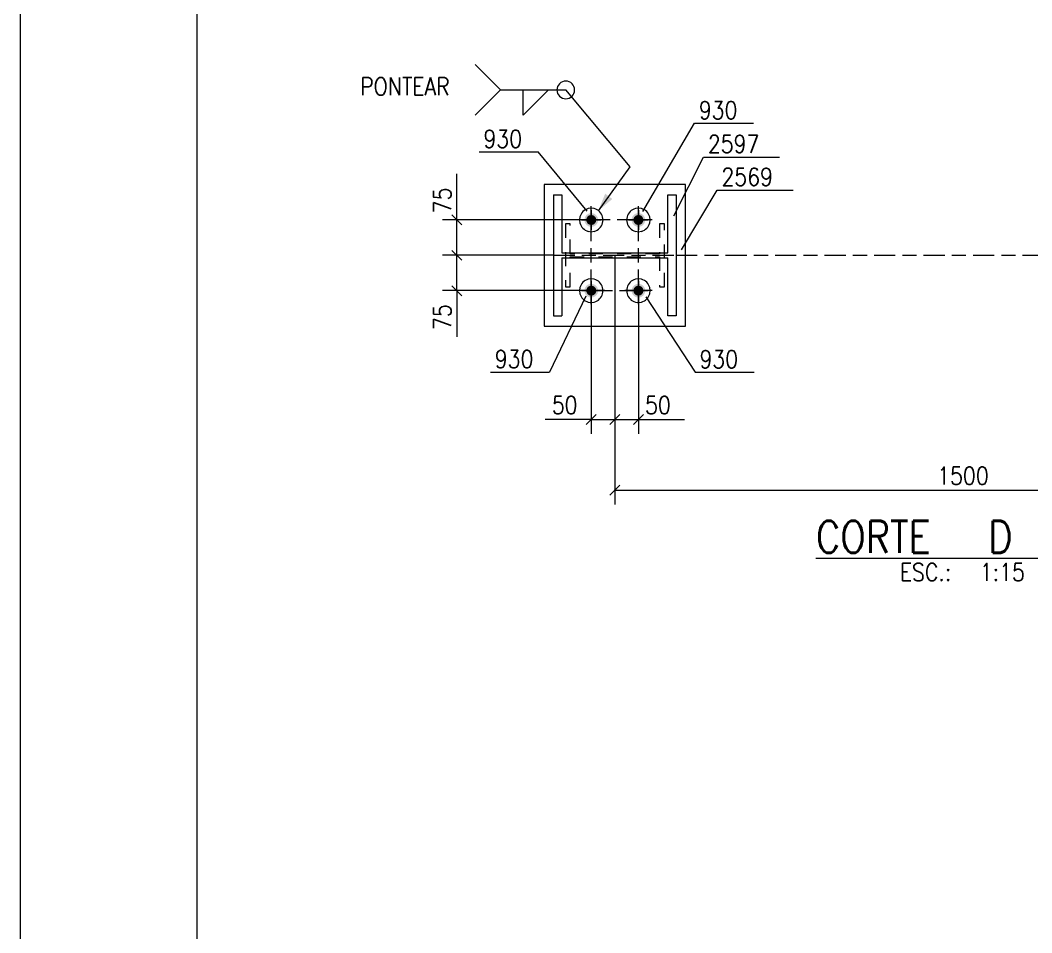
# Model space of a CAD drawing. Header units: millimetres. Extents: x 5 to 846, y 5 to 599.
# Drawn here: x 5 to 148.1, y 167 to 296.1 of the extents above; entities that cross this region are included whole.
import ezdxf

# ---------------------------------------------------------------- set-up
doc = ezdxf.new("R2010")
doc.units = ezdxf.units.MM
for name, pattern in [('XKITLINE00', [0]), ('XKITLINE02', [4, 2, -2]), ('XKITLINE06', [7, 3, -1, 2, -1])]:
    doc.linetypes.add(name, pattern=pattern)
for name, color, linetype, lineweight in [('Cota', 4, 'Continuous', 0), ('Marca da peça', 2, 'Continuous', 0), ('Objeto gráfico', 3, 'Continuous', 0), ('Outro tipo de objeto', 7, 'Continuous', 0), ('Parafuso', 3, 'Continuous', 0), ('Peça', 2, 'Continuous', 0), ('Solda', 1, 'Continuous', 0)]:
    doc.layers.add(name, color=color, linetype=linetype, lineweight=lineweight)
doc.styles.add('ROMANS', font='ROMANS__.TTF')
doc.styles.add('SIMPLEX', font='SIMPLEX_.TTF')

msp = doc.modelspace()

# ---------------------------------------------------------------- hatches: boundary and pattern name
at = {"layer": 'Parafuso'}
for points in [[(85.78, 266.85), (85.76, 266.85), (85.73, 266.85), (85.71, 266.85), (85.68, 266.86), (85.66, 266.86), (85.64, 266.86), (85.61, 266.87), (85.59, 266.87), (85.57, 266.88), (85.55, 266.89), (85.52, 266.89), (85.5, 266.9), (85.48, 266.91), (85.46, 266.91), (85.43, 266.92), (85.41, 266.93), (85.39, 266.94), (85.37, 266.95), (85.35, 266.96), (85.33, 266.98), (85.31, 266.99), (85.29, 267), (85.27, 267.01), (85.25, 267.03), (85.23, 267.04), (85.21, 267.05), (85.19, 267.07), (85.17, 267.08), (85.16, 267.1), (85.14, 267.12), (85.12, 267.13), (85.1, 267.15), (85.09, 267.17), (85.07, 267.18), (85.06, 267.2), (85.04, 267.22), (85.03, 267.24), (85.01, 267.26), (85, 267.28), (84.99, 267.3), (84.98, 267.32), (84.96, 267.34), (84.95, 267.36), (84.94, 267.38), (84.93, 267.4), (84.92, 267.42), (84.91, 267.45), (84.9, 267.47), (84.89, 267.49), (84.89, 267.51), (84.88, 267.54), (84.87, 267.56), (84.87, 267.58), (84.86, 267.6), (84.86, 267.63), (84.85, 267.65), (84.85, 267.67), (84.85, 267.7), (84.84, 267.72), (84.84, 267.74), (84.84, 267.77), (84.84, 267.79), (84.84, 267.82), (84.84, 267.84), (84.84, 267.86), (84.84, 267.89), (84.84, 267.91), (84.85, 267.93), (84.85, 267.96), (84.85, 267.98), (84.86, 268), (84.86, 268.03), (84.87, 268.05), (84.87, 268.07), (84.88, 268.1), (84.89, 268.12), (84.89, 268.14), (84.9, 268.16), (84.91, 268.18), (84.92, 268.21), (84.93, 268.23), (84.94, 268.25), (84.95, 268.27), (84.96, 268.29), (84.98, 268.31), (84.99, 268.33), (85, 268.35), (85.01, 268.37), (85.03, 268.39), (85.04, 268.41), (85.06, 268.43), (85.07, 268.45), (85.09, 268.46), (85.1, 268.48), (85.12, 268.5), (85.14, 268.51), (85.16, 268.53), (85.17, 268.55), (85.19, 268.56), (85.21, 268.58), (85.23, 268.59), (85.25, 268.6), (85.27, 268.62), (85.29, 268.63), (85.31, 268.64), (85.33, 268.65), (85.35, 268.67), (85.37, 268.68), (85.39, 268.69), (85.41, 268.7), (85.43, 268.71), (85.46, 268.72), (85.48, 268.72), (85.5, 268.73), (85.52, 268.74), (85.55, 268.75), (85.57, 268.75), (85.59, 268.76), (85.61, 268.76), (85.64, 268.77), (85.66, 268.77), (85.68, 268.77), (85.71, 268.78), (85.73, 268.78), (85.76, 268.78), (85.78, 268.78), (85.8, 268.78), (85.83, 268.78), (85.85, 268.78), (85.87, 268.78), (85.9, 268.78), (85.92, 268.77), (85.94, 268.77), (85.97, 268.77), (85.99, 268.76), (86.01, 268.76), (86.04, 268.75), (86.06, 268.75), (86.08, 268.74), (86.11, 268.73), (86.13, 268.72), (86.15, 268.72), (86.17, 268.71), (86.19, 268.7), (86.22, 268.69), (86.24, 268.68), (86.26, 268.67), (86.28, 268.65), (86.3, 268.64), (86.32, 268.63), (86.34, 268.62), (86.36, 268.6), (86.38, 268.59), (86.4, 268.58), (86.42, 268.56), (86.43, 268.55), (86.45, 268.53), (86.47, 268.51), (86.49, 268.5), (86.5, 268.48), (86.52, 268.46), (86.53, 268.45), (86.55, 268.43), (86.56, 268.41), (86.58, 268.39), (86.59, 268.37), (86.61, 268.35), (86.62, 268.33), (86.63, 268.31), (86.64, 268.29), (86.65, 268.27), (86.67, 268.25), (86.68, 268.23), (86.69, 268.21), (86.69, 268.18), (86.7, 268.16), (86.71, 268.14), (86.72, 268.12), (86.73, 268.1), (86.73, 268.07), (86.74, 268.05), (86.74, 268.03), (86.75, 268), (86.75, 267.98), (86.76, 267.96), (86.76, 267.93), (86.76, 267.91), (86.77, 267.89), (86.77, 267.86), (86.77, 267.84), (86.77, 267.82), (86.77, 267.79), (86.77, 267.77), (86.77, 267.74), (86.76, 267.72), (86.76, 267.7), (86.76, 267.67), (86.75, 267.65), (86.75, 267.63), (86.74, 267.6), (86.74, 267.58), (86.73, 267.56), (86.73, 267.54), (86.72, 267.51), (86.71, 267.49), (86.7, 267.47), (86.69, 267.45), (86.69, 267.42), (86.68, 267.4), (86.67, 267.38), (86.65, 267.36), (86.64, 267.34), (86.63, 267.32), (86.62, 267.3), (86.61, 267.28), (86.59, 267.26), (86.58, 267.24), (86.56, 267.22), (86.55, 267.2), (86.53, 267.18), (86.52, 267.17), (86.5, 267.15), (86.49, 267.13), (86.47, 267.12), (86.45, 267.1), (86.43, 267.08), (86.42, 267.07), (86.4, 267.05), (86.38, 267.04), (86.36, 267.03), (86.34, 267.01), (86.32, 267), (86.3, 266.99), (86.28, 266.98), (86.26, 266.96), (86.24, 266.95), (86.22, 266.94), (86.19, 266.93), (86.17, 266.92), (86.15, 266.91), (86.13, 266.91), (86.11, 266.9), (86.08, 266.89), (86.06, 266.89), (86.04, 266.88), (86.01, 266.87), (85.99, 266.87), (85.97, 266.86), (85.94, 266.86), (85.92, 266.86), (85.9, 266.85), (85.87, 266.85), (85.85, 266.85), (85.83, 266.85), (85.8, 266.85)], [(86.5, 267.78), (86.5, 267.75), (86.5, 267.71), (86.49, 267.68), (86.48, 267.65), (86.47, 267.61), (86.46, 267.58), (86.45, 267.55), (86.44, 267.52), (86.42, 267.49), (86.4, 267.46), (86.39, 267.43), (86.37, 267.4), (86.34, 267.37), (86.32, 267.35), (86.3, 267.32), (86.27, 267.3), (86.25, 267.27), (86.22, 267.25), (86.19, 267.23), (86.16, 267.21), (86.13, 267.2), (86.1, 267.18), (86.07, 267.17), (86.04, 267.16), (86.01, 267.15), (85.97, 267.14), (85.94, 267.13), (85.91, 267.12), (85.87, 267.12), (85.84, 267.12), (85.8, 267.12), (85.77, 267.12), (85.73, 267.12), (85.7, 267.12), (85.67, 267.13), (85.63, 267.14), (85.6, 267.15), (85.57, 267.16), (85.54, 267.17), (85.5, 267.18), (85.47, 267.2), (85.44, 267.21), (85.41, 267.23), (85.39, 267.25), (85.36, 267.27), (85.33, 267.3), (85.31, 267.32), (85.28, 267.35), (85.26, 267.37), (85.24, 267.4), (85.22, 267.43), (85.2, 267.46), (85.19, 267.49), (85.17, 267.52), (85.16, 267.55), (85.14, 267.58), (85.13, 267.61), (85.12, 267.65), (85.12, 267.68), (85.11, 267.71), (85.11, 267.75), (85.1, 267.78), (85.1, 267.82), (85.1, 267.85), (85.11, 267.88), (85.11, 267.92), (85.12, 267.95), (85.12, 267.99), (85.13, 268.02), (85.14, 268.05), (85.16, 268.08), (85.17, 268.11), (85.19, 268.15), (85.2, 268.18), (85.22, 268.2), (85.24, 268.23), (85.26, 268.26), (85.28, 268.29), (85.31, 268.31), (85.33, 268.33), (85.36, 268.36), (85.39, 268.38), (85.41, 268.4), (85.44, 268.42), (85.47, 268.43), (85.5, 268.45), (85.54, 268.46), (85.57, 268.47), (85.6, 268.49), (85.63, 268.49), (85.67, 268.5), (85.7, 268.51), (85.73, 268.51), (85.77, 268.51), (85.8, 268.52), (85.84, 268.51), (85.87, 268.51), (85.91, 268.51), (85.94, 268.5), (85.97, 268.49), (86.01, 268.49), (86.04, 268.47), (86.07, 268.46), (86.1, 268.45), (86.13, 268.43), (86.16, 268.42), (86.19, 268.4), (86.22, 268.38), (86.25, 268.36), (86.27, 268.33), (86.3, 268.31), (86.32, 268.29), (86.34, 268.26), (86.37, 268.23), (86.39, 268.2), (86.4, 268.18), (86.42, 268.15), (86.44, 268.11), (86.45, 268.08), (86.46, 268.05), (86.47, 268.02), (86.48, 267.99), (86.49, 267.95), (86.5, 267.92), (86.5, 267.88), (86.5, 267.85), (86.5, 267.82)], [(92.45, 266.85), (92.42, 266.85), (92.4, 266.85), (92.38, 266.85), (92.35, 266.86), (92.33, 266.86), (92.3, 266.86), (92.28, 266.87), (92.26, 266.87), (92.24, 266.88), (92.21, 266.89), (92.19, 266.89), (92.17, 266.9), (92.14, 266.91), (92.12, 266.91), (92.1, 266.92), (92.08, 266.93), (92.06, 266.94), (92.04, 266.95), (92.01, 266.96), (91.99, 266.98), (91.97, 266.99), (91.95, 267), (91.93, 267.01), (91.91, 267.03), (91.89, 267.04), (91.88, 267.05), (91.86, 267.07), (91.84, 267.08), (91.82, 267.1), (91.8, 267.12), (91.79, 267.13), (91.77, 267.15), (91.75, 267.17), (91.74, 267.18), (91.72, 267.2), (91.71, 267.22), (91.69, 267.24), (91.68, 267.26), (91.67, 267.28), (91.65, 267.3), (91.64, 267.32), (91.63, 267.34), (91.62, 267.36), (91.61, 267.38), (91.6, 267.4), (91.59, 267.42), (91.58, 267.45), (91.57, 267.47), (91.56, 267.49), (91.55, 267.51), (91.55, 267.54), (91.54, 267.56), (91.53, 267.58), (91.53, 267.6), (91.52, 267.63), (91.52, 267.65), (91.52, 267.67), (91.51, 267.7), (91.51, 267.72), (91.51, 267.74), (91.51, 267.77), (91.51, 267.79), (91.5, 267.82), (91.51, 267.84), (91.51, 267.86), (91.51, 267.89), (91.51, 267.91), (91.51, 267.93), (91.52, 267.96), (91.52, 267.98), (91.52, 268), (91.53, 268.03), (91.53, 268.05), (91.54, 268.07), (91.55, 268.1), (91.55, 268.12), (91.56, 268.14), (91.57, 268.16), (91.58, 268.18), (91.59, 268.21), (91.6, 268.23), (91.61, 268.25), (91.62, 268.27), (91.63, 268.29), (91.64, 268.31), (91.65, 268.33), (91.67, 268.35), (91.68, 268.37), (91.69, 268.39), (91.71, 268.41), (91.72, 268.43), (91.74, 268.45), (91.75, 268.46), (91.77, 268.48), (91.79, 268.5), (91.8, 268.51), (91.82, 268.53), (91.84, 268.55), (91.86, 268.56), (91.88, 268.58), (91.89, 268.59), (91.91, 268.6), (91.93, 268.62), (91.95, 268.63), (91.97, 268.64), (91.99, 268.65), (92.01, 268.67), (92.04, 268.68), (92.06, 268.69), (92.08, 268.7), (92.1, 268.71), (92.12, 268.72), (92.14, 268.72), (92.17, 268.73), (92.19, 268.74), (92.21, 268.75), (92.24, 268.75), (92.26, 268.76), (92.28, 268.76), (92.3, 268.77), (92.33, 268.77), (92.35, 268.77), (92.38, 268.78), (92.4, 268.78), (92.42, 268.78), (92.45, 268.78), (92.47, 268.78), (92.49, 268.78), (92.52, 268.78), (92.54, 268.78), (92.56, 268.78), (92.59, 268.77), (92.61, 268.77), (92.63, 268.77), (92.66, 268.76), (92.68, 268.76), (92.7, 268.75), (92.73, 268.75), (92.75, 268.74), (92.77, 268.73), (92.79, 268.72), (92.82, 268.72), (92.84, 268.71), (92.86, 268.7), (92.88, 268.69), (92.9, 268.68), (92.92, 268.67), (92.95, 268.65), (92.97, 268.64), (92.99, 268.63), (93.01, 268.62), (93.03, 268.6), (93.04, 268.59), (93.06, 268.58), (93.08, 268.56), (93.1, 268.55), (93.12, 268.53), (93.14, 268.51), (93.15, 268.5), (93.17, 268.48), (93.18, 268.46), (93.2, 268.45), (93.22, 268.43), (93.23, 268.41), (93.24, 268.39), (93.26, 268.37), (93.27, 268.35), (93.29, 268.33), (93.3, 268.31), (93.31, 268.29), (93.32, 268.27), (93.33, 268.25), (93.34, 268.23), (93.35, 268.21), (93.36, 268.18), (93.37, 268.16), (93.38, 268.14), (93.39, 268.12), (93.39, 268.1), (93.4, 268.07), (93.41, 268.05), (93.41, 268.03), (93.42, 268), (93.42, 267.98), (93.42, 267.96), (93.43, 267.93), (93.43, 267.91), (93.43, 267.89), (93.43, 267.86), (93.43, 267.84), (93.43, 267.82), (93.43, 267.79), (93.43, 267.77), (93.43, 267.74), (93.43, 267.72), (93.43, 267.7), (93.42, 267.67), (93.42, 267.65), (93.42, 267.63), (93.41, 267.6), (93.41, 267.58), (93.4, 267.56), (93.39, 267.54), (93.39, 267.51), (93.38, 267.49), (93.37, 267.47), (93.36, 267.45), (93.35, 267.42), (93.34, 267.4), (93.33, 267.38), (93.32, 267.36), (93.31, 267.34), (93.3, 267.32), (93.29, 267.3), (93.27, 267.28), (93.26, 267.26), (93.24, 267.24), (93.23, 267.22), (93.22, 267.2), (93.2, 267.18), (93.18, 267.17), (93.17, 267.15), (93.15, 267.13), (93.14, 267.12), (93.12, 267.1), (93.1, 267.08), (93.08, 267.07), (93.06, 267.05), (93.04, 267.04), (93.03, 267.03), (93.01, 267.01), (92.99, 267), (92.97, 266.99), (92.95, 266.98), (92.92, 266.96), (92.9, 266.95), (92.88, 266.94), (92.86, 266.93), (92.84, 266.92), (92.82, 266.91), (92.79, 266.91), (92.77, 266.9), (92.75, 266.89), (92.73, 266.89), (92.7, 266.88), (92.68, 266.87), (92.66, 266.87), (92.63, 266.86), (92.61, 266.86), (92.59, 266.86), (92.56, 266.85), (92.54, 266.85), (92.52, 266.85), (92.49, 266.85), (92.47, 266.85)], [(93.17, 267.78), (93.17, 267.75), (93.16, 267.71), (93.16, 267.68), (93.15, 267.65), (93.14, 267.61), (93.13, 267.58), (93.12, 267.55), (93.1, 267.52), (93.09, 267.49), (93.07, 267.46), (93.05, 267.43), (93.03, 267.4), (93.01, 267.37), (92.99, 267.35), (92.96, 267.32), (92.94, 267.3), (92.91, 267.27), (92.89, 267.25), (92.86, 267.23), (92.83, 267.21), (92.8, 267.2), (92.77, 267.18), (92.74, 267.17), (92.71, 267.16), (92.67, 267.15), (92.64, 267.14), (92.61, 267.13), (92.57, 267.12), (92.54, 267.12), (92.5, 267.12), (92.47, 267.12), (92.44, 267.12), (92.4, 267.12), (92.37, 267.12), (92.33, 267.13), (92.3, 267.14), (92.27, 267.15), (92.23, 267.16), (92.2, 267.17), (92.17, 267.18), (92.14, 267.2), (92.11, 267.21), (92.08, 267.23), (92.05, 267.25), (92.03, 267.27), (92, 267.3), (91.97, 267.32), (91.95, 267.35), (91.93, 267.37), (91.91, 267.4), (91.89, 267.43), (91.87, 267.46), (91.85, 267.49), (91.84, 267.52), (91.82, 267.55), (91.81, 267.58), (91.8, 267.61), (91.79, 267.65), (91.78, 267.68), (91.78, 267.71), (91.77, 267.75), (91.77, 267.78), (91.77, 267.82), (91.77, 267.85), (91.77, 267.88), (91.78, 267.92), (91.78, 267.95), (91.79, 267.99), (91.8, 268.02), (91.81, 268.05), (91.82, 268.08), (91.84, 268.11), (91.85, 268.15), (91.87, 268.18), (91.89, 268.2), (91.91, 268.23), (91.93, 268.26), (91.95, 268.29), (91.97, 268.31), (92, 268.33), (92.03, 268.36), (92.05, 268.38), (92.08, 268.4), (92.11, 268.42), (92.14, 268.43), (92.17, 268.45), (92.2, 268.46), (92.23, 268.47), (92.27, 268.49), (92.3, 268.49), (92.33, 268.5), (92.37, 268.51), (92.4, 268.51), (92.44, 268.51), (92.47, 268.52), (92.5, 268.51), (92.54, 268.51), (92.57, 268.51), (92.61, 268.5), (92.64, 268.49), (92.67, 268.49), (92.71, 268.47), (92.74, 268.46), (92.77, 268.45), (92.8, 268.43), (92.83, 268.42), (92.86, 268.4), (92.89, 268.38), (92.91, 268.36), (92.94, 268.33), (92.96, 268.31), (92.99, 268.29), (93.01, 268.26), (93.03, 268.23), (93.05, 268.2), (93.07, 268.18), (93.09, 268.15), (93.1, 268.11), (93.12, 268.08), (93.13, 268.05), (93.14, 268.02), (93.15, 267.99), (93.16, 267.95), (93.16, 267.92), (93.17, 267.88), (93.17, 267.85), (93.17, 267.82)], [(85.78, 256.85), (85.76, 256.85), (85.73, 256.85), (85.71, 256.85), (85.68, 256.86), (85.66, 256.86), (85.64, 256.86), (85.61, 256.87), (85.59, 256.87), (85.57, 256.88), (85.55, 256.89), (85.52, 256.89), (85.5, 256.9), (85.48, 256.91), (85.46, 256.91), (85.43, 256.92), (85.41, 256.93), (85.39, 256.94), (85.37, 256.95), (85.35, 256.96), (85.33, 256.98), (85.31, 256.99), (85.29, 257), (85.27, 257.01), (85.25, 257.03), (85.23, 257.04), (85.21, 257.05), (85.19, 257.07), (85.17, 257.08), (85.16, 257.1), (85.14, 257.12), (85.12, 257.13), (85.1, 257.15), (85.09, 257.17), (85.07, 257.18), (85.06, 257.2), (85.04, 257.22), (85.03, 257.24), (85.01, 257.26), (85, 257.28), (84.99, 257.3), (84.98, 257.32), (84.96, 257.34), (84.95, 257.36), (84.94, 257.38), (84.93, 257.4), (84.92, 257.42), (84.91, 257.45), (84.9, 257.47), (84.89, 257.49), (84.89, 257.51), (84.88, 257.54), (84.87, 257.56), (84.87, 257.58), (84.86, 257.6), (84.86, 257.63), (84.85, 257.65), (84.85, 257.67), (84.85, 257.7), (84.84, 257.72), (84.84, 257.74), (84.84, 257.77), (84.84, 257.79), (84.84, 257.82), (84.84, 257.84), (84.84, 257.86), (84.84, 257.89), (84.84, 257.91), (84.85, 257.93), (84.85, 257.96), (84.85, 257.98), (84.86, 258), (84.86, 258.03), (84.87, 258.05), (84.87, 258.07), (84.88, 258.1), (84.89, 258.12), (84.89, 258.14), (84.9, 258.16), (84.91, 258.18), (84.92, 258.21), (84.93, 258.23), (84.94, 258.25), (84.95, 258.27), (84.96, 258.29), (84.98, 258.31), (84.99, 258.33), (85, 258.35), (85.01, 258.37), (85.03, 258.39), (85.04, 258.41), (85.06, 258.43), (85.07, 258.45), (85.09, 258.46), (85.1, 258.48), (85.12, 258.5), (85.14, 258.51), (85.16, 258.53), (85.17, 258.55), (85.19, 258.56), (85.21, 258.58), (85.23, 258.59), (85.25, 258.6), (85.27, 258.62), (85.29, 258.63), (85.31, 258.64), (85.33, 258.65), (85.35, 258.67), (85.37, 258.68), (85.39, 258.69), (85.41, 258.7), (85.43, 258.71), (85.46, 258.72), (85.48, 258.72), (85.5, 258.73), (85.52, 258.74), (85.55, 258.75), (85.57, 258.75), (85.59, 258.76), (85.61, 258.76), (85.64, 258.77), (85.66, 258.77), (85.68, 258.77), (85.71, 258.78), (85.73, 258.78), (85.76, 258.78), (85.78, 258.78), (85.8, 258.78), (85.83, 258.78), (85.85, 258.78), (85.87, 258.78), (85.9, 258.78), (85.92, 258.77), (85.94, 258.77), (85.97, 258.77), (85.99, 258.76), (86.01, 258.76), (86.04, 258.75), (86.06, 258.75), (86.08, 258.74), (86.11, 258.73), (86.13, 258.72), (86.15, 258.72), (86.17, 258.71), (86.19, 258.7), (86.22, 258.69), (86.24, 258.68), (86.26, 258.67), (86.28, 258.65), (86.3, 258.64), (86.32, 258.63), (86.34, 258.62), (86.36, 258.6), (86.38, 258.59), (86.4, 258.58), (86.42, 258.56), (86.43, 258.55), (86.45, 258.53), (86.47, 258.51), (86.49, 258.5), (86.5, 258.48), (86.52, 258.46), (86.53, 258.45), (86.55, 258.43), (86.56, 258.41), (86.58, 258.39), (86.59, 258.37), (86.61, 258.35), (86.62, 258.33), (86.63, 258.31), (86.64, 258.29), (86.65, 258.27), (86.67, 258.25), (86.68, 258.23), (86.69, 258.21), (86.69, 258.18), (86.7, 258.16), (86.71, 258.14), (86.72, 258.12), (86.73, 258.1), (86.73, 258.07), (86.74, 258.05), (86.74, 258.03), (86.75, 258), (86.75, 257.98), (86.76, 257.96), (86.76, 257.93), (86.76, 257.91), (86.77, 257.89), (86.77, 257.86), (86.77, 257.84), (86.77, 257.82), (86.77, 257.79), (86.77, 257.77), (86.77, 257.74), (86.76, 257.72), (86.76, 257.7), (86.76, 257.67), (86.75, 257.65), (86.75, 257.63), (86.74, 257.6), (86.74, 257.58), (86.73, 257.56), (86.73, 257.54), (86.72, 257.51), (86.71, 257.49), (86.7, 257.47), (86.69, 257.45), (86.69, 257.42), (86.68, 257.4), (86.67, 257.38), (86.65, 257.36), (86.64, 257.34), (86.63, 257.32), (86.62, 257.3), (86.61, 257.28), (86.59, 257.26), (86.58, 257.24), (86.56, 257.22), (86.55, 257.2), (86.53, 257.18), (86.52, 257.17), (86.5, 257.15), (86.49, 257.13), (86.47, 257.12), (86.45, 257.1), (86.43, 257.08), (86.42, 257.07), (86.4, 257.05), (86.38, 257.04), (86.36, 257.03), (86.34, 257.01), (86.32, 257), (86.3, 256.99), (86.28, 256.98), (86.26, 256.96), (86.24, 256.95), (86.22, 256.94), (86.19, 256.93), (86.17, 256.92), (86.15, 256.91), (86.13, 256.91), (86.11, 256.9), (86.08, 256.89), (86.06, 256.89), (86.04, 256.88), (86.01, 256.87), (85.99, 256.87), (85.97, 256.86), (85.94, 256.86), (85.92, 256.86), (85.9, 256.85), (85.87, 256.85), (85.85, 256.85), (85.83, 256.85), (85.8, 256.85)], [(86.5, 257.78), (86.5, 257.75), (86.5, 257.71), (86.49, 257.68), (86.48, 257.65), (86.47, 257.61), (86.46, 257.58), (86.45, 257.55), (86.44, 257.52), (86.42, 257.49), (86.4, 257.46), (86.39, 257.43), (86.37, 257.4), (86.34, 257.37), (86.32, 257.35), (86.3, 257.32), (86.27, 257.3), (86.25, 257.27), (86.22, 257.25), (86.19, 257.23), (86.16, 257.21), (86.13, 257.2), (86.1, 257.18), (86.07, 257.17), (86.04, 257.16), (86.01, 257.15), (85.97, 257.14), (85.94, 257.13), (85.91, 257.12), (85.87, 257.12), (85.84, 257.12), (85.8, 257.12), (85.77, 257.12), (85.73, 257.12), (85.7, 257.12), (85.67, 257.13), (85.63, 257.14), (85.6, 257.15), (85.57, 257.16), (85.54, 257.17), (85.5, 257.18), (85.47, 257.2), (85.44, 257.21), (85.41, 257.23), (85.39, 257.25), (85.36, 257.27), (85.33, 257.3), (85.31, 257.32), (85.28, 257.35), (85.26, 257.37), (85.24, 257.4), (85.22, 257.43), (85.2, 257.46), (85.19, 257.49), (85.17, 257.52), (85.16, 257.55), (85.14, 257.58), (85.13, 257.61), (85.12, 257.65), (85.12, 257.68), (85.11, 257.71), (85.11, 257.75), (85.1, 257.78), (85.1, 257.82), (85.1, 257.85), (85.11, 257.88), (85.11, 257.92), (85.12, 257.95), (85.12, 257.99), (85.13, 258.02), (85.14, 258.05), (85.16, 258.08), (85.17, 258.11), (85.19, 258.15), (85.2, 258.18), (85.22, 258.2), (85.24, 258.23), (85.26, 258.26), (85.28, 258.29), (85.31, 258.31), (85.33, 258.33), (85.36, 258.36), (85.39, 258.38), (85.41, 258.4), (85.44, 258.42), (85.47, 258.43), (85.5, 258.45), (85.54, 258.46), (85.57, 258.47), (85.6, 258.49), (85.63, 258.49), (85.67, 258.5), (85.7, 258.51), (85.73, 258.51), (85.77, 258.51), (85.8, 258.52), (85.84, 258.51), (85.87, 258.51), (85.91, 258.51), (85.94, 258.5), (85.97, 258.49), (86.01, 258.49), (86.04, 258.47), (86.07, 258.46), (86.1, 258.45), (86.13, 258.43), (86.16, 258.42), (86.19, 258.4), (86.22, 258.38), (86.25, 258.36), (86.27, 258.33), (86.3, 258.31), (86.32, 258.29), (86.34, 258.26), (86.37, 258.23), (86.39, 258.2), (86.4, 258.18), (86.42, 258.15), (86.44, 258.11), (86.45, 258.08), (86.46, 258.05), (86.47, 258.02), (86.48, 257.99), (86.49, 257.95), (86.5, 257.92), (86.5, 257.88), (86.5, 257.85), (86.5, 257.82)], [(92.45, 256.85), (92.42, 256.85), (92.4, 256.85), (92.38, 256.85), (92.35, 256.86), (92.33, 256.86), (92.3, 256.86), (92.28, 256.87), (92.26, 256.87), (92.24, 256.88), (92.21, 256.89), (92.19, 256.89), (92.17, 256.9), (92.14, 256.91), (92.12, 256.91), (92.1, 256.92), (92.08, 256.93), (92.06, 256.94), (92.04, 256.95), (92.01, 256.96), (91.99, 256.98), (91.97, 256.99), (91.95, 257), (91.93, 257.01), (91.91, 257.03), (91.89, 257.04), (91.88, 257.05), (91.86, 257.07), (91.84, 257.08), (91.82, 257.1), (91.8, 257.12), (91.79, 257.13), (91.77, 257.15), (91.75, 257.17), (91.74, 257.18), (91.72, 257.2), (91.71, 257.22), (91.69, 257.24), (91.68, 257.26), (91.67, 257.28), (91.65, 257.3), (91.64, 257.32), (91.63, 257.34), (91.62, 257.36), (91.61, 257.38), (91.6, 257.4), (91.59, 257.42), (91.58, 257.45), (91.57, 257.47), (91.56, 257.49), (91.55, 257.51), (91.55, 257.54), (91.54, 257.56), (91.53, 257.58), (91.53, 257.6), (91.52, 257.63), (91.52, 257.65), (91.52, 257.67), (91.51, 257.7), (91.51, 257.72), (91.51, 257.74), (91.51, 257.77), (91.51, 257.79), (91.5, 257.82), (91.51, 257.84), (91.51, 257.86), (91.51, 257.89), (91.51, 257.91), (91.51, 257.93), (91.52, 257.96), (91.52, 257.98), (91.52, 258), (91.53, 258.03), (91.53, 258.05), (91.54, 258.07), (91.55, 258.1), (91.55, 258.12), (91.56, 258.14), (91.57, 258.16), (91.58, 258.18), (91.59, 258.21), (91.6, 258.23), (91.61, 258.25), (91.62, 258.27), (91.63, 258.29), (91.64, 258.31), (91.65, 258.33), (91.67, 258.35), (91.68, 258.37), (91.69, 258.39), (91.71, 258.41), (91.72, 258.43), (91.74, 258.45), (91.75, 258.46), (91.77, 258.48), (91.79, 258.5), (91.8, 258.51), (91.82, 258.53), (91.84, 258.55), (91.86, 258.56), (91.88, 258.58), (91.89, 258.59), (91.91, 258.6), (91.93, 258.62), (91.95, 258.63), (91.97, 258.64), (91.99, 258.65), (92.01, 258.67), (92.04, 258.68), (92.06, 258.69), (92.08, 258.7), (92.1, 258.71), (92.12, 258.72), (92.14, 258.72), (92.17, 258.73), (92.19, 258.74), (92.21, 258.75), (92.24, 258.75), (92.26, 258.76), (92.28, 258.76), (92.3, 258.77), (92.33, 258.77), (92.35, 258.77), (92.38, 258.78), (92.4, 258.78), (92.42, 258.78), (92.45, 258.78), (92.47, 258.78), (92.49, 258.78), (92.52, 258.78), (92.54, 258.78), (92.56, 258.78), (92.59, 258.77), (92.61, 258.77), (92.63, 258.77), (92.66, 258.76), (92.68, 258.76), (92.7, 258.75), (92.73, 258.75), (92.75, 258.74), (92.77, 258.73), (92.79, 258.72), (92.82, 258.72), (92.84, 258.71), (92.86, 258.7), (92.88, 258.69), (92.9, 258.68), (92.92, 258.67), (92.95, 258.65), (92.97, 258.64), (92.99, 258.63), (93.01, 258.62), (93.03, 258.6), (93.04, 258.59), (93.06, 258.58), (93.08, 258.56), (93.1, 258.55), (93.12, 258.53), (93.14, 258.51), (93.15, 258.5), (93.17, 258.48), (93.18, 258.46), (93.2, 258.45), (93.22, 258.43), (93.23, 258.41), (93.24, 258.39), (93.26, 258.37), (93.27, 258.35), (93.29, 258.33), (93.3, 258.31), (93.31, 258.29), (93.32, 258.27), (93.33, 258.25), (93.34, 258.23), (93.35, 258.21), (93.36, 258.18), (93.37, 258.16), (93.38, 258.14), (93.39, 258.12), (93.39, 258.1), (93.4, 258.07), (93.41, 258.05), (93.41, 258.03), (93.42, 258), (93.42, 257.98), (93.42, 257.96), (93.43, 257.93), (93.43, 257.91), (93.43, 257.89), (93.43, 257.86), (93.43, 257.84), (93.43, 257.82), (93.43, 257.79), (93.43, 257.77), (93.43, 257.74), (93.43, 257.72), (93.43, 257.7), (93.42, 257.67), (93.42, 257.65), (93.42, 257.63), (93.41, 257.6), (93.41, 257.58), (93.4, 257.56), (93.39, 257.54), (93.39, 257.51), (93.38, 257.49), (93.37, 257.47), (93.36, 257.45), (93.35, 257.42), (93.34, 257.4), (93.33, 257.38), (93.32, 257.36), (93.31, 257.34), (93.3, 257.32), (93.29, 257.3), (93.27, 257.28), (93.26, 257.26), (93.24, 257.24), (93.23, 257.22), (93.22, 257.2), (93.2, 257.18), (93.18, 257.17), (93.17, 257.15), (93.15, 257.13), (93.14, 257.12), (93.12, 257.1), (93.1, 257.08), (93.08, 257.07), (93.06, 257.05), (93.04, 257.04), (93.03, 257.03), (93.01, 257.01), (92.99, 257), (92.97, 256.99), (92.95, 256.98), (92.92, 256.96), (92.9, 256.95), (92.88, 256.94), (92.86, 256.93), (92.84, 256.92), (92.82, 256.91), (92.79, 256.91), (92.77, 256.9), (92.75, 256.89), (92.73, 256.89), (92.7, 256.88), (92.68, 256.87), (92.66, 256.87), (92.63, 256.86), (92.61, 256.86), (92.59, 256.86), (92.56, 256.85), (92.54, 256.85), (92.52, 256.85), (92.49, 256.85), (92.47, 256.85)], [(93.17, 257.78), (93.17, 257.75), (93.16, 257.71), (93.16, 257.68), (93.15, 257.65), (93.14, 257.61), (93.13, 257.58), (93.12, 257.55), (93.1, 257.52), (93.09, 257.49), (93.07, 257.46), (93.05, 257.43), (93.03, 257.4), (93.01, 257.37), (92.99, 257.35), (92.96, 257.32), (92.94, 257.3), (92.91, 257.27), (92.89, 257.25), (92.86, 257.23), (92.83, 257.21), (92.8, 257.2), (92.77, 257.18), (92.74, 257.17), (92.71, 257.16), (92.67, 257.15), (92.64, 257.14), (92.61, 257.13), (92.57, 257.12), (92.54, 257.12), (92.5, 257.12), (92.47, 257.12), (92.44, 257.12), (92.4, 257.12), (92.37, 257.12), (92.33, 257.13), (92.3, 257.14), (92.27, 257.15), (92.23, 257.16), (92.2, 257.17), (92.17, 257.18), (92.14, 257.2), (92.11, 257.21), (92.08, 257.23), (92.05, 257.25), (92.03, 257.27), (92, 257.3), (91.97, 257.32), (91.95, 257.35), (91.93, 257.37), (91.91, 257.4), (91.89, 257.43), (91.87, 257.46), (91.85, 257.49), (91.84, 257.52), (91.82, 257.55), (91.81, 257.58), (91.8, 257.61), (91.79, 257.65), (91.78, 257.68), (91.78, 257.71), (91.77, 257.75), (91.77, 257.78), (91.77, 257.82), (91.77, 257.85), (91.77, 257.88), (91.78, 257.92), (91.78, 257.95), (91.79, 257.99), (91.8, 258.02), (91.81, 258.05), (91.82, 258.08), (91.84, 258.11), (91.85, 258.15), (91.87, 258.18), (91.89, 258.2), (91.91, 258.23), (91.93, 258.26), (91.95, 258.29), (91.97, 258.31), (92, 258.33), (92.03, 258.36), (92.05, 258.38), (92.08, 258.4), (92.11, 258.42), (92.14, 258.43), (92.17, 258.45), (92.2, 258.46), (92.23, 258.47), (92.27, 258.49), (92.3, 258.49), (92.33, 258.5), (92.37, 258.51), (92.4, 258.51), (92.44, 258.51), (92.47, 258.52), (92.5, 258.51), (92.54, 258.51), (92.57, 258.51), (92.61, 258.5), (92.64, 258.49), (92.67, 258.49), (92.71, 258.47), (92.74, 258.46), (92.77, 258.45), (92.8, 258.43), (92.83, 258.42), (92.86, 258.4), (92.89, 258.38), (92.91, 258.36), (92.94, 258.33), (92.96, 258.31), (92.99, 258.29), (93.01, 258.26), (93.03, 258.23), (93.05, 258.2), (93.07, 258.18), (93.09, 258.15), (93.1, 258.11), (93.12, 258.08), (93.13, 258.05), (93.14, 258.02), (93.15, 257.99), (93.16, 257.95), (93.16, 257.92), (93.17, 257.88), (93.17, 257.85), (93.17, 257.82)]]:
    msp.add_hatch(color=7, dxfattribs=at).paths.add_polyline_path(points, flags=17)
at = {"layer": 'Solda'}
msp.add_hatch(color=7, dxfattribs=at).paths.add_polyline_path([(86.81, 269.13), (87.77, 271.52), (88.78, 270.78)], flags=17)

# ---------------------------------------------------------------- linework, layer by layer
at = {"layer": 'Cota', "color": 7, "linetype": 'XKITLINE00', "lineweight": 0}
for p, q in [((66.79, 267.82), (66.79, 274.33)), ((66.79, 267.82), (66.79, 274.33)), ((85.8, 267.82), (64.74, 267.82)), ((66.08, 268.52), (67.5, 267.11)), ((66.79, 262.82), (66.79, 267.82)), ((66.08, 263.52), (67.5, 262.11)), ((66.08, 263.52), (67.5, 262.11)), ((80.47, 262.82), (64.74, 262.82)), ((80.47, 262.82), (64.74, 262.82)), ((66.79, 257.82), (66.79, 262.82)), ((89.14, 262.82), (89.14, 237.59)), ((89.14, 262.82), (89.14, 237.59)), ((87.47, 257.82), (64.74, 257.82)), ((66.08, 258.52), (67.5, 257.11)), ((66.79, 257.82), (66.79, 251.3)), ((66.79, 257.82), (66.79, 251.3)), ((85.8, 257.82), (85.8, 237.59)), ((92.47, 257.82), (92.47, 237.59)), ((89.14, 252.82), (89.14, 227.59)), ((85.8, 239.59), (79.29, 239.59)), ((85.8, 239.59), (79.29, 239.59)), ((86.51, 240.3), (85.1, 238.88)), ((85.8, 239.59), (89.14, 239.59)), ((89.84, 240.3), (88.43, 238.88)), ((89.84, 240.3), (88.43, 238.88)), ((89.14, 239.59), (92.47, 239.59)), ((93.18, 240.3), (91.76, 238.88)), ((92.47, 239.59), (98.99, 239.59)), ((92.47, 239.59), (98.99, 239.59)), ((89.84, 230.3), (88.43, 228.88)), ((89.14, 229.59), (189.14, 229.59))]:
    msp.add_line(p, q, dxfattribs=at)
at = {"layer": 'Cota', "color": 3}
for p in [(66.79, 267.82), (66.79, 262.82), (66.79, 262.82), (66.79, 257.82), (85.8, 239.59), (89.14, 239.59), (89.14, 239.59), (92.47, 239.59), (89.14, 229.59)]:
    msp.add_point(p, dxfattribs=at)
at = {"layer": 'Marca da peça', "color": 7, "linetype": 'XKITLINE00', "lineweight": 0}
for p, q in [((93.1, 269.03), (100.41, 281.49)), ((100.41, 281.49), (108.77, 281.49)), ((69.95, 277.43), (78.3, 277.43)), ((85.22, 269.06), (78.3, 277.43)), ((97.46, 268.38), (101.69, 276.72)), ((101.69, 276.72), (112.43, 276.72)), ((98.56, 263.59), (103.61, 272.05)), ((103.61, 272.05), (114.35, 272.05)), ((85.05, 257.06), (79.9, 246.3)), ((93.5, 256.96), (100.5, 246.27)), ((71.55, 246.3), (79.9, 246.3)), ((100.5, 246.27), (108.86, 246.27))]:
    msp.add_line(p, q, dxfattribs=at)
at = {"layer": 'Objeto gráfico', "color": 7, "linetype": 'XKITLINE06', "lineweight": 0}
for p, q in [((92.47, 267.82), (85.8, 267.82)), ((85.8, 257.82), (85.8, 267.82)), ((92.47, 257.82), (92.47, 267.82)), ((80.47, 262.82), (97.8, 262.82)), ((97.8, 262.82), (180.47, 262.82)), ((85.8, 257.82), (92.47, 257.82))]:
    msp.add_line(p, q, dxfattribs=at)
at = {"layer": 'Outro tipo de objeto', "color": 7, "linetype": 'XKITLINE00', "lineweight": 0}
msp.add_line((5.04, 599), (5.04, 5.04), dxfattribs=at)
at = {"layer": 'Outro tipo de objeto', "color": 6, "linetype": 'XKITLINE00', "lineweight": 0}
msp.add_line((30, 589), (30, 15), dxfattribs=at)
at = {"layer": 'Outro tipo de objeto', "color": 1, "linetype": 'XKITLINE00', "lineweight": 0}
msp.add_line((117.58, 220.01), (161, 220.01), dxfattribs=at)
at = {"layer": 'Parafuso', "color": 7, "linetype": 'XKITLINE00', "lineweight": 0}
for p, q in [((85.8, 265.89), (85.8, 269.75)), ((85.8, 269.22), (85.8, 266.42)), ((92.47, 265.89), (92.47, 269.75)), ((92.47, 269.22), (92.47, 266.42)), ((87.73, 267.82), (83.87, 267.82)), ((84.4, 267.82), (87.2, 267.82)), ((94.4, 267.82), (90.54, 267.82)), ((91.07, 267.82), (93.87, 267.82)), ((85.8, 255.89), (85.8, 259.75)), ((85.8, 259.22), (85.8, 256.42)), ((92.47, 255.89), (92.47, 259.75)), ((92.47, 259.22), (92.47, 256.42)), ((87.73, 257.82), (83.87, 257.82)), ((84.4, 257.82), (87.2, 257.82)), ((94.4, 257.82), (90.54, 257.82)), ((91.07, 257.82), (93.87, 257.82))]:
    msp.add_line(p, q, dxfattribs=at)
at = {"layer": 'Peça', "color": 4, "linetype": 'XKITLINE00', "lineweight": 0}
for p, q in [((99.14, 272.82), (79.14, 272.82)), ((79.14, 272.82), (79.14, 252.82)), ((99.14, 252.82), (99.14, 272.82)), ((80.47, 271.35), (81.62, 271.35)), ((80.47, 271.35), (80.47, 254.28)), ((81.62, 271.35), (81.62, 263.17)), ((96.65, 263.17), (96.65, 271.35)), ((96.65, 271.35), (97.8, 271.35)), ((97.8, 271.35), (97.8, 254.28)), ((85.8, 269.48), (85.37, 269.43)), ((86.23, 269.43), (85.8, 269.48)), ((92.47, 269.48), (92.04, 269.43)), ((92.9, 269.43), (92.47, 269.48)), ((84.19, 268.25), (84.14, 267.82)), ((84.14, 267.82), (84.19, 267.38)), ((87.47, 267.82), (87.41, 268.25)), ((87.41, 267.38), (87.47, 267.82)), ((90.86, 268.25), (90.8, 267.82)), ((90.8, 267.82), (90.86, 267.38)), ((94.14, 267.82), (94.08, 268.25)), ((94.08, 267.38), (94.14, 267.82)), ((85.37, 266.21), (85.8, 266.15)), ((85.8, 266.15), (86.23, 266.21)), ((92.04, 266.21), (92.47, 266.15)), ((92.47, 266.15), (92.9, 266.21)), ((81.62, 263.17), (96.65, 263.17)), ((81.62, 262.46), (96.65, 262.46)), ((81.62, 262.46), (81.62, 254.28)), ((96.65, 254.28), (96.65, 262.46)), ((85.8, 259.48), (85.37, 259.43)), ((86.23, 259.43), (85.8, 259.48)), ((92.47, 259.48), (92.04, 259.43)), ((92.9, 259.43), (92.47, 259.48)), ((84.19, 258.25), (84.14, 257.82)), ((84.14, 257.82), (84.19, 257.38)), ((87.47, 257.82), (87.41, 258.25)), ((87.41, 257.38), (87.47, 257.82)), ((90.86, 258.25), (90.8, 257.82)), ((90.8, 257.82), (90.86, 257.38)), ((94.14, 257.82), (94.08, 258.25)), ((94.08, 257.38), (94.14, 257.82)), ((85.37, 256.21), (85.8, 256.15)), ((85.8, 256.15), (86.23, 256.21)), ((92.04, 256.21), (92.47, 256.15)), ((92.47, 256.15), (92.9, 256.21)), ((80.47, 254.28), (81.62, 254.28)), ((97.8, 254.28), (96.65, 254.28)), ((79.14, 252.82), (99.14, 252.82))]:
    msp.add_line(p, q, dxfattribs=at)
at = {"layer": 'Peça', "color": 7, "linetype": 'XKITLINE02', "lineweight": 0}
for p, q in [((82.82, 267.28), (82.14, 267.28)), ((82.14, 267.28), (82.14, 258.35)), ((82.82, 263.03), (82.82, 267.28)), ((96.14, 267.28), (95.46, 267.28)), ((95.46, 267.28), (95.46, 263.03)), ((96.14, 258.35), (96.14, 267.28)), ((95.46, 263.03), (82.82, 263.03)), ((82.82, 258.35), (82.82, 262.6)), ((82.82, 262.6), (95.46, 262.6)), ((95.46, 262.6), (95.46, 258.35)), ((82.14, 258.35), (82.82, 258.35)), ((95.46, 258.35), (96.14, 258.35))]:
    msp.add_line(p, q, dxfattribs=at)
at = {"layer": 'Peça', "color": 4, "linetype": 'XKITLINE00', "lineweight": 0}
for centre, start, end in [((85.8, 267.82), 105, 165), ((85.8, 267.82), 15, 75), ((92.47, 267.82), 105, 165), ((92.47, 267.82), 15, 75), ((85.8, 267.82), 195, 255), ((85.8, 267.82), 285, 345), ((92.47, 267.82), 195, 255), ((92.47, 267.82), 285, 345), ((85.8, 257.82), 105, 165), ((85.8, 257.82), 15, 75), ((92.47, 257.82), 105, 165), ((92.47, 257.82), 15, 75), ((85.8, 257.82), 195, 255), ((85.8, 257.82), 285, 345), ((92.47, 257.82), 195, 255), ((92.47, 257.82), 285, 345)]:
    msp.add_arc(centre, 1.67, start, end, dxfattribs=at)
at = {"layer": 'Solda', "color": 3, "linetype": 'XKITLINE00', "lineweight": 0}
for p, q in [((72.95, 286.2), (69.38, 289.78)), ((72.95, 286.2), (69.38, 282.63)), ((76.17, 286.2), (79.74, 286.2)), ((79.74, 286.2), (76.17, 282.63)), ((76.17, 282.63), (76.17, 286.2))]:
    msp.add_line(p, q, dxfattribs=at)
at = {"layer": 'Solda', "color": 7, "linetype": 'XKITLINE00', "lineweight": 0}
for p, q in [((72.95, 286.2), (82.2, 286.2)), ((91.3, 275.31), (82.2, 286.2)), ((86.81, 269.13), (91.3, 275.31))]:
    msp.add_line(p, q, dxfattribs=at)
at = {"layer": 'Solda', "color": 3, "linetype": 'XKITLINE00', "lineweight": 0}
for start, end in [(90, 270), (270, 90)]:
    msp.add_arc((82.2, 286.2), 1.25, start, end, dxfattribs=at)

# ---------------------------------------------------------------- texts
at = {"layer": 'Cota', "color": 3, "style": 'SIMPLEX', "width": 0.85}
for p in [(65.99, 268.75), (65.99, 252.24)]:
    msp.add_text('75', height=2.5, rotation=90.0002, dxfattribs=at).set_placement(p)
for s, p in [('50', (80.22, 240.39)), ('50', (93.41, 240.39)), ('1500', (134.73, 230.39))]:
    msp.add_text(s, height=2.5, dxfattribs=at).set_placement(p)
at = {"layer": 'Marca da peça', "color": 4, "style": 'ROMANS', "width": 0.85}
for s, p in [('930', (101.01, 282.09)), ('930', (70.55, 278.03)), ('2597', (102.29, 277.32)), ('2569', (104.21, 272.65)), ('930', (72.15, 246.9)), ('930', (101.1, 246.87))]:
    msp.add_text(s, height=2.5, dxfattribs=at).set_placement(p)
at = {"layer": 'Outro tipo de objeto', "color": 1, "style": 'ROMANS', "width": 0.85}
for s, p in [('CORTE', (117.58, 220.76)), ('D', (141.94, 220.76))]:
    msp.add_text(s, height=4.5, dxfattribs=at).set_placement(p)
at = {"layer": 'Outro tipo de objeto', "color": 3, "style": 'ROMANS', "width": 0.85}
for s, p in [('ESC.:', (129.44, 216.76)), ('1:15', (140.76, 216.76))]:
    msp.add_text(s, height=2.5, dxfattribs=at).set_placement(p)
at = {"layer": 'Solda', "color": 3, "style": 'ROMANS', "width": 0.85}
msp.add_text('PONTEAR', height=2.5, dxfattribs=at).set_placement((53.12, 285.45))

doc.saveas('drawing.dxf')
